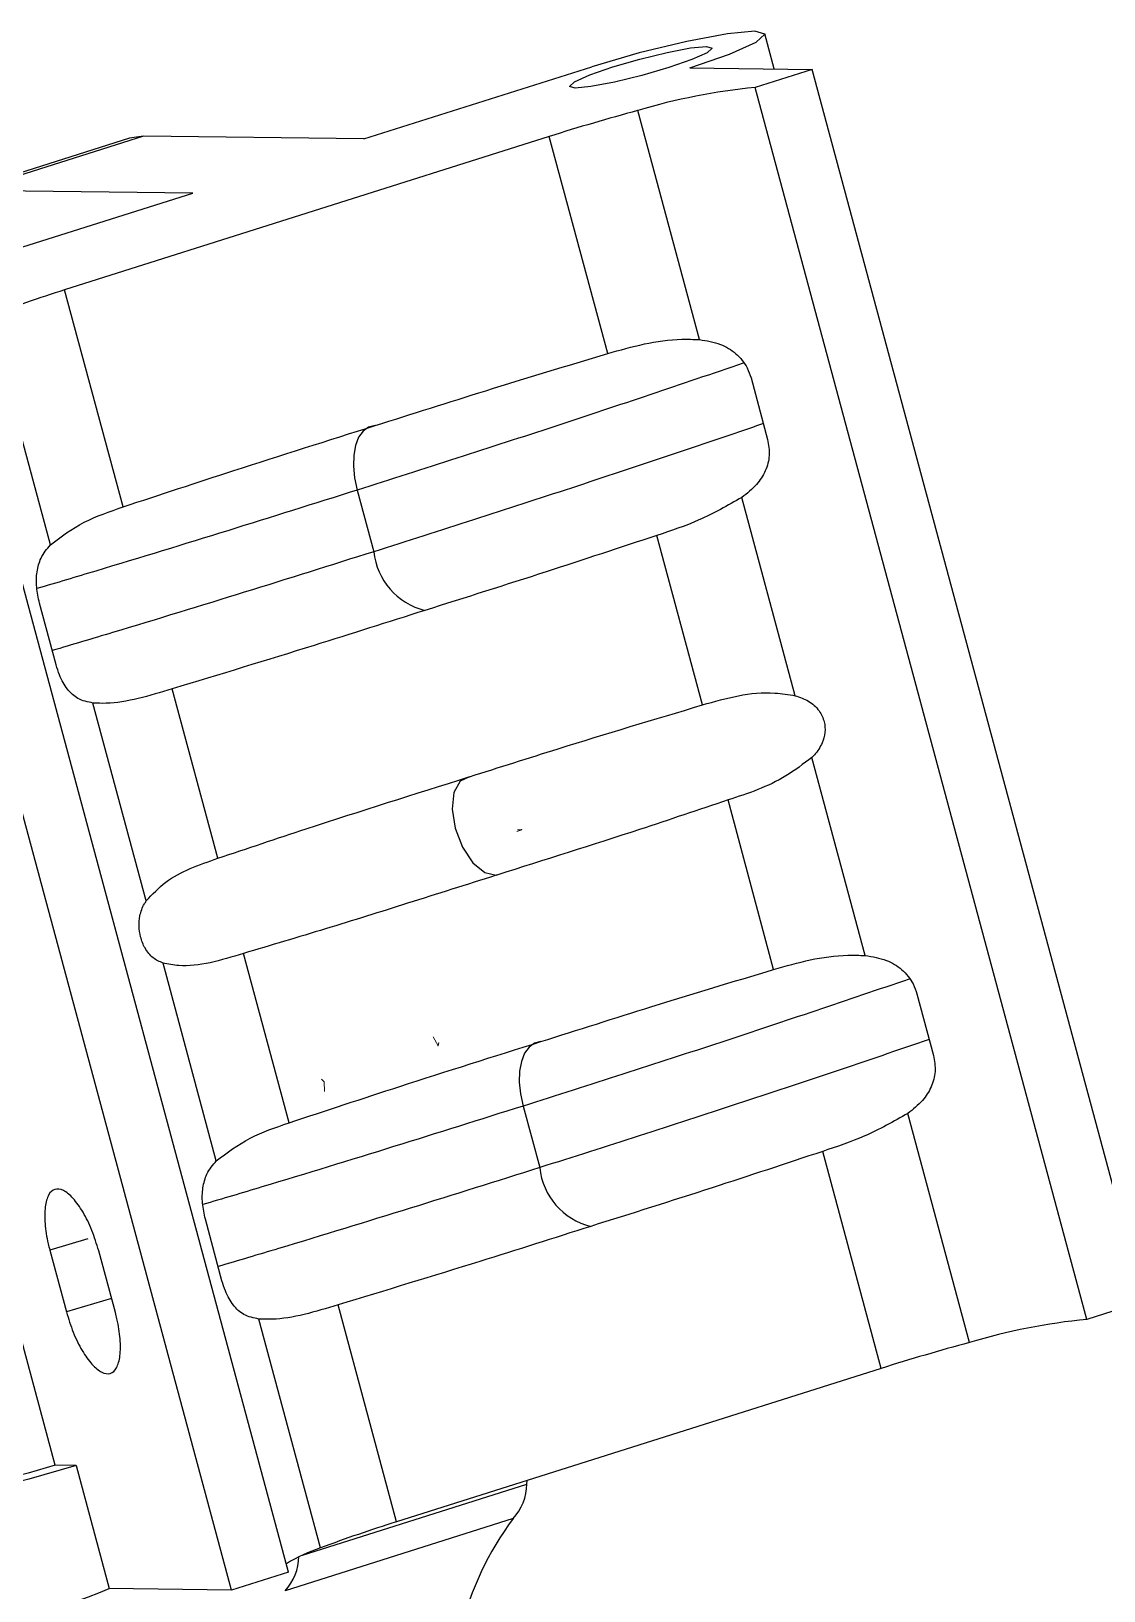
# Model space of a CAD drawing. Header units: millimetres. Extents: x 15 to 1184, y 5 to 836.
# Drawn here: x 784 to 800.7, y 652.97 to 677.27 of the extents above; entities that cross this region are included whole.
import ezdxf

# ---------------------------------------------------------------- set-up
doc = ezdxf.new("R2010")
doc.units = ezdxf.units.MM
doc.header["$PDSIZE"] = -1
doc.layers.get('0').update_dxf_attribs({"lineweight": 18})

msp = doc.modelspace()

# ---------------------------------------------------------------- linework, layer by layer
at = {"color": 7, "linetype": 'Continuous', "lineweight": 25}
for p, q in [((795.566, 676.68), (795.419, 677.226)), ((789.175, 675.59), (792.726, 676.715)), ((794.25, 676.696), (796.154, 676.673)), ((796.154, 676.673), (795.266, 676.392)), ((801.321, 657.481), (796.154, 676.673)), ((800.433, 657.199), (795.266, 676.392)), ((794.399, 672.463), (793.439, 676.032)), ((785.529, 675.6), (782.865, 674.757)), ((785.747, 675.632), (783.084, 674.788)), ((792.063, 675.628), (784.517, 673.237)), ((785.747, 675.632), (785.529, 675.6)), ((789.175, 675.59), (785.747, 675.632)), ((792.973, 672.247), (792.063, 675.628)), ((786.512, 674.746), (783.084, 674.788)), ((781.362, 673.115), (786.512, 674.746)), ((785.427, 669.857), (784.517, 673.237)), ((784.295, 669.265), (783.335, 672.831)), ((788.004, 653.262), (782.837, 672.455)), ((787.116, 652.981), (781.949, 672.173)), ((795.204, 671.866), (795.462, 670.906)), ((784.371, 654.927), (780.263, 670.186)), ((789.072, 670.119), (789.33, 669.159)), ((795.893, 666.916), (795.062, 670.004)), ((794.447, 666.772), (793.736, 669.412)), ((784.383, 667.396), (784.125, 668.356)), ((786.901, 664.382), (786.19, 667.021)), ((785.788, 663.719), (784.958, 666.801)), ((796.983, 662.867), (796.152, 665.955)), ((795.556, 662.651), (794.846, 665.291)), ((788.01, 660.261), (787.299, 662.9)), ((786.878, 659.669), (786.049, 662.75)), ((797.787, 662.27), (798.046, 661.31)), ((791.655, 660.523), (791.913, 659.563)), ((798.605, 656.839), (797.645, 660.407)), ((797.23, 656.435), (796.32, 659.816)), ((786.966, 657.8), (786.708, 658.76)), ((784.88, 658.453), (784.286, 658.276)), ((784.286, 658.276), (784.544, 657.316)), ((785.306, 657.307), (785.048, 658.267)), ((785.247, 657.526), (784.544, 657.316)), ((789.683, 654.045), (788.773, 657.425)), ((801.321, 657.481), (800.433, 657.199)), ((788.502, 653.639), (787.542, 657.204)), ((797.23, 656.435), (789.683, 654.045)), ((784.695, 654.923), (784.371, 654.927)), ((784.695, 654.923), (785.212, 653.004)), ((788.22, 653.524), (791.713, 654.631)), ((791.713, 654.631), (791.72, 654.69)), ((791.501, 654.095), (787.949, 652.97)), ((788.004, 653.262), (787.116, 652.981)), ((787.116, 652.981), (785.212, 653.004))]:
    msp.add_line(p, q, dxfattribs=at)
at = {"color": 7, "linetype": 'Continuous'}
for p, q in [((791.635, 664.827), (791.555, 664.802)), ((791.635, 664.827), (791.566, 664.828)), ((790.332, 661.463), (790.254, 661.6)), ((790.332, 661.463), (790.345, 661.515)), ((788.557, 660.9), (788.515, 660.941)), ((788.557, 660.9), (788.565, 660.748))]:
    msp.add_line(p, q, dxfattribs=at)
at = {"color": 7, "linetype": 'Continuous', "lineweight": 25}
for points in [[(794.25, 676.696), (794.871, 676.912), (795.282, 677.097), (795.42, 677.222), (795.264, 677.268), (794.837, 677.229), (794.205, 677.11), (793.464, 676.93), (792.726, 676.715)], [(792.467, 676.382), (792.377, 676.409), (792.456, 676.481), (792.693, 676.587), (793.05, 676.711), (793.474, 676.834), (793.9, 676.938), (794.264, 677.007), (794.509, 677.029), (794.599, 677.002), (794.52, 676.931), (794.283, 676.825), (793.926, 676.7), (793.502, 676.577), (793.076, 676.473), (792.712, 676.405), (792.467, 676.382)], [(789.35, 671.123), (789.25, 671.098), (789.164, 671.037), (789.094, 670.942), (789.045, 670.816), (789.018, 670.664), (789.013, 670.493), (789.031, 670.309), (789.072, 670.119)], [(790.822, 665.653), (790.673, 665.585), (790.577, 665.408), (790.551, 665.15), (790.598, 664.85), (790.711, 664.555), (790.872, 664.312), (791.057, 664.159), (791.236, 664.118)], [(791.933, 661.527), (791.833, 661.502), (791.747, 661.441), (791.678, 661.345), (791.628, 661.219), (791.601, 661.068), (791.596, 660.897), (791.614, 660.712), (791.655, 660.523)], [(784.695, 654.923), (783.957, 654.709), (783.216, 654.528), (782.584, 654.409), (782.158, 654.37), (782.001, 654.417), (782.139, 654.542), (782.55, 654.726), (783.171, 654.942)], [(784.371, 654.927), (783.947, 654.804), (783.521, 654.7), (783.157, 654.632), (782.912, 654.609), (782.822, 654.636), (782.901, 654.708), (783.138, 654.814), (783.495, 654.938)]]:
    msp.add_lwpolyline(points, dxfattribs=at)
for centre, radius, start, end in [((796.254, 666.567), 9.875, 95.7382, 106.562), ((802.675, 642.025), 35.239, 105.1953, 107.5267), ((791.492, 651.025), 23.282, 107.4342, 110.5098), ((790.383, 669.271), 1.059, 186.0812, 255.8888), ((792.966, 659.675), 1.059, 186.0812, 255.8888), ((801.42, 647.374), 9.875, 95.7382, 106.562), ((807.842, 622.832), 35.239, 105.1953, 107.5267), ((790.918, 654.637), 0.795, 317.0797, 359.5595), ((795.296, 651.247), 4.745, 143.1131, 189.5607), ((796.659, 631.833), 23.282, 107.4342, 110.5098), ((789.405, 650.981), 2.807, 108.7631, 120.7693), ((787.367, 653.512), 0.795, 317.0797, 359.5595), ((782.724, 658.765), 6.275, 268.1204, 293.351)]:
    msp.add_arc(centre, radius, start, end, dxfattribs=at)
for points, knots in [([(792.973, 672.247), (793.351, 672.354), (793.814, 672.485), (794.309, 672.467), (794.399, 672.463)], [0, 0, 0, 0, 1.191819, 1.459651, 1.459651, 1.459651, 1.459651]), ([(794.399, 672.463), (794.512, 672.446), (794.717, 672.414), (794.978, 672.255), (795.137, 672.061), (795.186, 671.919), (795.204, 671.866)], [0, 0, 0, 0, 0.342519, 0.627663, 0.914043, 1.08421, 1.08421, 1.08421, 1.08421]), ([(795.084, 672.096), (794.117, 671.768), (792.182, 671.112), (790.109, 670.45), (789.072, 670.119)], [0, 0, 0, 0, 3.163188, 6.329371, 6.329371, 6.329371, 6.329371]), ([(789.35, 671.123), (789.925, 671.306), (791.13, 671.689), (792.34, 672.056), (792.973, 672.247)], [0, 0, 0, 0, 1.808947, 3.793824, 3.793824, 3.793824, 3.793824]), ([(785.427, 669.857), (786.001, 670.047), (787.306, 670.479), (788.616, 670.892), (789.35, 671.123)], [0, 0, 0, 0, 1.813962, 4.12238, 4.12238, 4.12238, 4.12238]), ([(795.396, 671.154), (794.411, 670.82), (792.458, 670.158), (790.367, 669.49), (789.33, 669.159)], [0, 0, 0, 0, 3.22003, 6.385616, 6.385616, 6.385616, 6.385616]), ([(795.462, 670.906), (795.476, 670.823), (795.504, 670.658), (795.436, 670.413), (795.291, 670.185), (795.142, 670.067), (795.062, 670.004)], [0, 0, 0, 0, 0.252388, 0.504461, 0.761764, 1.06862, 1.06862, 1.06862, 1.06862]), ([(789.072, 670.119), (787.732, 669.697), (786.097, 669.182), (784.392, 668.675), (784.085, 668.584)], [0, 0, 0, 0, 4.276971, 5.21792, 5.21792, 5.21792, 5.21792]), ([(795.062, 670.004), (794.84, 669.878), (794.405, 669.633), (793.956, 669.485), (793.736, 669.412)], [0, 0, 0, 0, 0.744552, 1.45808, 1.45808, 1.45808, 1.45808]), ([(784.295, 669.265), (784.461, 669.391), (784.785, 669.636), (785.217, 669.785), (785.427, 669.857)], [0, 0, 0, 0, 0.664454, 1.293342, 1.293342, 1.293342, 1.293342]), ([(793.736, 669.412), (793.163, 669.222), (791.961, 668.824), (790.755, 668.443), (790.125, 668.244)], [0, 0, 0, 0, 1.812237, 3.795811, 3.795811, 3.795811, 3.795811]), ([(784.125, 668.356), (784.107, 668.439), (784.071, 668.605), (784.079, 668.851), (784.142, 669.082), (784.241, 669.2), (784.295, 669.265)], [0, 0, 0, 0, 0.2302276, 0.4601682, 0.6948598, 0.9788478, 0.9788478, 0.9788478, 0.9788478]), ([(789.33, 669.159), (787.99, 668.737), (786.349, 668.221), (784.637, 667.712), (784.323, 667.618)], [0, 0, 0, 0, 4.277309, 5.238501, 5.238501, 5.238501, 5.238501]), ([(790.125, 668.244), (789.55, 668.062), (788.241, 667.645), (786.927, 667.245), (786.19, 667.021)], [0, 0, 0, 0, 1.808987, 4.120411, 4.120411, 4.120411, 4.120411]), ([(784.958, 666.801), (784.877, 666.817), (784.727, 666.848), (784.554, 667.006), (784.443, 667.2), (784.4, 667.343), (784.383, 667.396)], [0, 0, 0, 0, 0.2838277, 0.5197171, 0.7566376, 0.8994315, 0.8994315, 0.8994315, 0.8994315]), ([(786.19, 667.021), (785.835, 666.914), (785.402, 666.782), (785.027, 666.798), (784.958, 666.801)], [0, 0, 0, 0, 1.037349, 1.267571, 1.267571, 1.267571, 1.267571]), ([(790.822, 665.653), (791.282, 665.799), (792.488, 666.183), (793.698, 666.547), (794.447, 666.772)], [0, 0, 0, 0, 1.447077, 3.793635, 3.793635, 3.793635, 3.793635]), ([(794.447, 666.772), (794.819, 666.878), (795.292, 667.013), (795.787, 666.933), (795.893, 666.916)], [0, 0, 0, 0, 1.168889, 1.487164, 1.487164, 1.487164, 1.487164]), ([(795.893, 666.916), (795.963, 666.892), (796.105, 666.845), (796.268, 666.697), (796.352, 666.517), (796.363, 666.341), (796.314, 666.161), (796.23, 666.035), (796.164, 665.968), (796.152, 665.955)], [0, 0, 0, 0, 0.225458, 0.452774, 0.647556, 0.81597, 0.984351, 1.213017, 1.269492, 1.269492, 1.269492, 1.269492]), ([(796.152, 665.955), (796.019, 665.853), (795.619, 665.545), (795.156, 665.393), (794.846, 665.291)], [0, 0, 0, 0, 0.490824, 1.485878, 1.485878, 1.485878, 1.485878]), ([(786.901, 664.382), (787.36, 664.536), (788.66, 664.974), (789.971, 665.384), (790.819, 665.652), (790.822, 665.653)], [0, 0, 0, 0, 1.452872, 4.112541, 4.122775, 4.122775, 4.122775, 4.122775]), ([(794.846, 665.291), (794.387, 665.137), (793.191, 664.733), (791.984, 664.355), (791.239, 664.119), (791.236, 664.118)], [0, 0, 0, 0, 1.451076, 3.785721, 3.796209, 3.796209, 3.796209, 3.796209]), ([(785.788, 663.719), (785.884, 663.822), (786.172, 664.129), (786.61, 664.281), (786.901, 664.382)], [0, 0, 0, 0, 0.445507, 1.332756, 1.332756, 1.332756, 1.332756]), ([(791.236, 664.118), (790.776, 663.972), (789.891, 663.692), (788.58, 663.279), (787.726, 663.027), (787.299, 662.9)], [0, 0, 0, 0, 1.447119, 2.78363, 4.120265, 4.120265, 4.120265, 4.120265]), ([(786.049, 662.75), (785.995, 662.773), (785.887, 662.82), (785.766, 662.968), (785.695, 663.148), (785.67, 663.325), (785.684, 663.506), (785.733, 663.635), (785.778, 663.704), (785.788, 663.719)], [0, 0, 0, 0, 0.205497, 0.412711, 0.589628, 0.742249, 0.89461, 1.1009, 1.159922, 1.159922, 1.159922, 1.159922]), ([(787.299, 662.9), (786.951, 662.793), (786.509, 662.658), (786.129, 662.734), (786.049, 662.75)], [0, 0, 0, 0, 1.022381, 1.296227, 1.296227, 1.296227, 1.296227]), ([(795.556, 662.651), (795.935, 662.758), (796.398, 662.889), (796.892, 662.871), (796.983, 662.867)], [0, 0, 0, 0, 1.191819, 1.459651, 1.459651, 1.459651, 1.459651]), ([(796.983, 662.867), (797.095, 662.85), (797.3, 662.818), (797.561, 662.658), (797.721, 662.464), (797.769, 662.323), (797.787, 662.27)], [0, 0, 0, 0, 0.342519, 0.627663, 0.914043, 1.08421, 1.08421, 1.08421, 1.08421]), ([(791.933, 661.527), (792.508, 661.71), (793.713, 662.093), (794.923, 662.459), (795.556, 662.651)], [0, 0, 0, 0, 1.808947, 3.793824, 3.793824, 3.793824, 3.793824]), ([(797.667, 662.5), (796.7, 662.172), (794.765, 661.515), (792.692, 660.854), (791.655, 660.523)], [0, 0, 0, 0, 3.163188, 6.329371, 6.329371, 6.329371, 6.329371]), ([(788.01, 660.261), (788.584, 660.451), (789.889, 660.883), (791.199, 661.296), (791.933, 661.527)], [0, 0, 0, 0, 1.813962, 4.12238, 4.12238, 4.12238, 4.12238]), ([(797.979, 661.558), (796.994, 661.224), (795.042, 660.562), (792.95, 659.894), (791.913, 659.563)], [0, 0, 0, 0, 3.22003, 6.385616, 6.385616, 6.385616, 6.385616]), ([(798.046, 661.31), (798.059, 661.227), (798.087, 661.061), (798.019, 660.817), (797.874, 660.588), (797.726, 660.471), (797.645, 660.407)], [0, 0, 0, 0, 0.252388, 0.504461, 0.761764, 1.06862, 1.06862, 1.06862, 1.06862]), ([(791.655, 660.523), (790.315, 660.101), (788.681, 659.586), (786.976, 659.079), (786.668, 658.987)], [0, 0, 0, 0, 4.276971, 5.21792, 5.21792, 5.21792, 5.21792]), ([(786.878, 659.669), (787.045, 659.795), (787.368, 660.04), (787.8, 660.189), (788.01, 660.261)], [0, 0, 0, 0, 0.664454, 1.293342, 1.293342, 1.293342, 1.293342]), ([(797.645, 660.407), (797.423, 660.282), (796.988, 660.037), (796.539, 659.889), (796.32, 659.816)], [0, 0, 0, 0, 0.744552, 1.45808, 1.45808, 1.45808, 1.45808]), ([(796.32, 659.816), (795.746, 659.626), (794.545, 659.227), (793.338, 658.847), (792.708, 658.648)], [0, 0, 0, 0, 1.812237, 3.795811, 3.795811, 3.795811, 3.795811]), ([(786.708, 658.76), (786.69, 658.843), (786.654, 659.009), (786.662, 659.255), (786.726, 659.485), (786.824, 659.604), (786.878, 659.669)], [0, 0, 0, 0, 0.2302276, 0.4601682, 0.6948598, 0.9788478, 0.9788478, 0.9788478, 0.9788478]), ([(791.913, 659.563), (790.573, 659.141), (788.932, 658.625), (787.221, 658.115), (786.907, 658.022)], [0, 0, 0, 0, 4.277309, 5.238501, 5.238501, 5.238501, 5.238501]), ([(785.048, 658.267), (785.014, 658.375), (784.948, 658.591), (784.805, 658.879), (784.649, 659.098), (784.495, 659.224), (784.36, 659.243), (784.26, 659.153), (784.206, 658.963), (784.203, 658.695), (784.241, 658.451), (784.277, 658.31), (784.286, 658.276)], [0, 0, 0, 0, 0.246205, 0.49241, 0.738615, 0.984821, 1.231026, 1.477231, 1.723436, 1.969641, 2.215846, 2.293001, 2.293001, 2.293001, 2.293001]), ([(792.708, 658.648), (792.133, 658.465), (790.824, 658.049), (789.51, 657.649), (788.773, 657.425)], [0, 0, 0, 0, 1.808987, 4.120411, 4.120411, 4.120411, 4.120411]), ([(787.542, 657.204), (787.46, 657.221), (787.31, 657.251), (787.138, 657.41), (787.027, 657.604), (786.983, 657.746), (786.966, 657.8)], [0, 0, 0, 0, 0.2838277, 0.5197171, 0.7566376, 0.8994315, 0.8994315, 0.8994315, 0.8994315]), ([(784.544, 657.316), (784.577, 657.208), (784.644, 656.993), (784.787, 656.704), (784.942, 656.485), (785.097, 656.359), (785.232, 656.34), (785.332, 656.43), (785.386, 656.621), (785.388, 656.888), (785.351, 657.132), (785.315, 657.273), (785.306, 657.307)], [0, 0, 0, 0, 0.246205, 0.49241, 0.738615, 0.984821, 1.231026, 1.477231, 1.723436, 1.969641, 2.215846, 2.293001, 2.293001, 2.293001, 2.293001]), ([(788.773, 657.425), (788.419, 657.317), (787.985, 657.186), (787.61, 657.202), (787.542, 657.204)], [0, 0, 0, 0, 1.037349, 1.267571, 1.267571, 1.267571, 1.267571])]:
    msp.add_open_spline(points, degree=3, knots=knots, dxfattribs=at)
at = {"color": 7, "linetype": 'Continuous'}
for p in [(791.635, 664.827), (790.332, 661.463), (788.557, 660.9)]:
    msp.add_point(p, dxfattribs=at)

doc.saveas('drawing.dxf')
